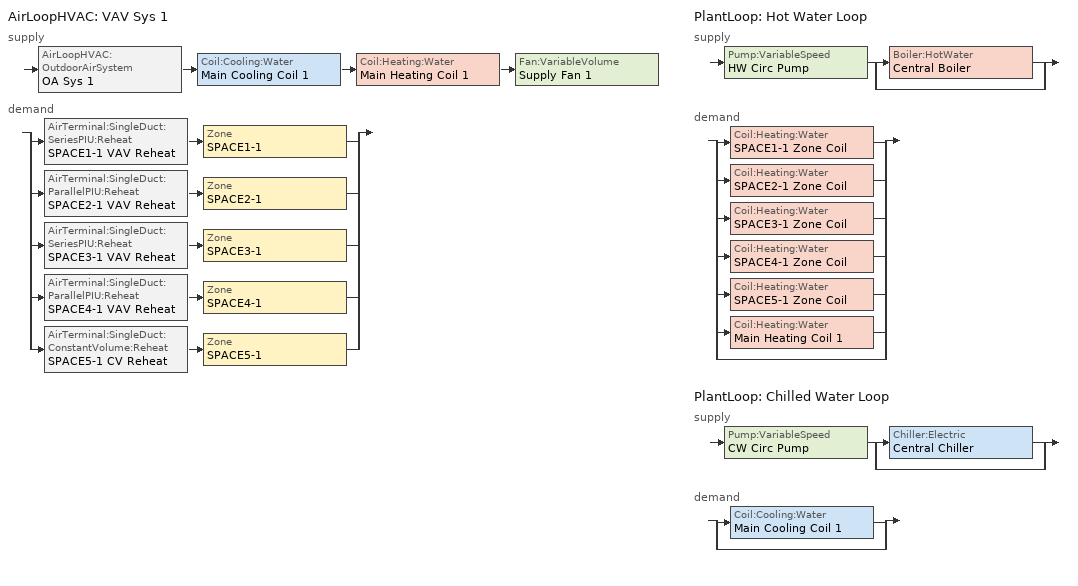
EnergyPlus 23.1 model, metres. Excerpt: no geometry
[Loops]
AirLoopHVAC 'VAV Sys 1'
 supply: AirLoopHVAC:OutdoorAirSystem 'OA Sys 1' > Coil:Cooling:Water 'Main Cooling Coil 1' > Coil:Heating:Water 'Main Heating Coil 1' > Fan:VariableVolume 'Supply Fan 1'
 demand: split
  | AirTerminal:SingleDuct:SeriesPIU:Reheat 'SPACE1-1 VAV Reheat' > Zone 'SPACE1-1'
  | AirTerminal:SingleDuct:ParallelPIU:Reheat 'SPACE2-1 VAV Reheat' > Zone 'SPACE2-1'
  | AirTerminal:SingleDuct:SeriesPIU:Reheat 'SPACE3-1 VAV Reheat' > Zone 'SPACE3-1'
  | AirTerminal:SingleDuct:ParallelPIU:Reheat 'SPACE4-1 VAV Reheat' > Zone 'SPACE4-1'
  | AirTerminal:SingleDuct:ConstantVolume:Reheat 'SPACE5-1 CV Reheat' > Zone 'SPACE5-1'
PlantLoop 'Hot Water Loop'
 supply: Pump:VariableSpeed 'HW Circ Pump' > split
  | Boiler:HotWater 'Central Boiler'
  | bypass
 demand: split
  | Coil:Heating:Water 'SPACE1-1 Zone Coil'
  | Coil:Heating:Water 'SPACE2-1 Zone Coil'
  | Coil:Heating:Water 'SPACE3-1 Zone Coil'
  | Coil:Heating:Water 'SPACE4-1 Zone Coil'
  | Coil:Heating:Water 'SPACE5-1 Zone Coil'
  | Coil:Heating:Water 'Main Heating Coil 1'
  | bypass
PlantLoop 'Chilled Water Loop'
 supply: Pump:VariableSpeed 'CW Circ Pump' > split
  | Chiller:Electric 'Central Chiller'
  | bypass
 demand: split
  | Coil:Cooling:Water 'Main Cooling Coil 1'
  | bypass
[Sizing:Zone] Zone Cooling Design Supply Air Temperature Input Method=SupplyAirTemperature; Zone Cooling Design Supply Air Temperature {C}=14; Zone Heating Design Supply Air Temperature Input Method=SupplyAirTemperature; Zone Heating Design Supply Air Temperature {C}=50; Zone Cooling Design Supply Air Humidity Ratio {kgWater/kgDryAir}=0.009; Zone Heating Design Supply Air Humidity Ratio {kgWater/kgDryAir}=0.004; Zone Heating Sizing Factor=0; Zone Cooling Sizing Factor=0; Cooling Design Air Flow Method=DesignDay; Cooling Design Air Flow Rate {m3/s}=0; Heating Design Air Flow Method=DesignDay; Heating Design Air Flow Rate {m3/s}=0; Account for Dedicated Outdoor Air System=No; Dedicated Outdoor Air System Control Strategy=NeutralSupplyAir; Dedicated Outdoor Air Low Setpoint Temperature for Design {C}=autosize; Dedicated Outdoor Air High Setpoint Temperature for Design {C}=autosize
Name | Design Specification Outdoor Air Object
SPACE1-1 | SZ DSOA SPACE1-1
SPACE2-1 | SZ DSOA SPACE2-1
SPACE3-1 | SZ DSOA SPACE3-1
SPACE4-1 | SZ DSOA SPACE4-1
SPACE5-1 | SZ DSOA SPACE5-1
[DesignSpecification:OutdoorAir] Outdoor Air Method=flow/person; Outdoor Air Flow per Person {m3/s-person}=0.00944; Outdoor Air Flow per Zone Floor Area {m3/s-m2}=0; Outdoor Air Flow per Zone {m3/s}=0
SZ DSOA SPACE1-1; SZ DSOA SPACE2-1; SZ DSOA SPACE3-1; SZ DSOA SPACE4-1; SZ DSOA SPACE5-1
[Sizing:System]
VAV Sys 1: Type of Load to Size On=sensible; Design Outdoor Air Flow Rate {m3/s}=autosize; Central Heating Maximum System Air Flow Ratio=0.3; Preheat Design Temperature {C}=7; Preheat Design Humidity Ratio {kgWater/kgDryAir}=0.008; Precool Design Temperature {C}=11; Precool Design Humidity Ratio {kgWater/kgDryAir}=0.008; Central Cooling Design Supply Air Temperature {C}=12.8; Central Heating Design Supply Air Temperature {C}=16.7; Type of Zone Sum to Use=noncoincident; 100% Outdoor Air in Cooling=no; 100% Outdoor Air in Heating=no; Central Cooling Design Supply Air Humidity Ratio {kgWater/kgDryAir}=0.008; Central Heating Design Supply Air Humidity Ratio {kgWater/kgDryAir}=0.008; Cooling Supply Air Flow Rate Method=DesignDay; Cooling Supply Air Flow Rate {m3/s}=0; Heating Supply Air Flow Rate Method=DesignDay; Heating Supply Air Flow Rate {m3/s}=0; Zone Maximum Outdoor Air Fraction=1; Cooling Design Capacity Method=CoolingDesignCapacity; Cooling Design Capacity {W}=autosize; Heating Design Capacity Method=HeatingDesignCapacity; Heating Design Capacity {W}=autosize; Central Cooling Capacity Control Method=VAV
[Sizing:Plant]
Name | Loop Type | Design Loop Exit Temperature {C} | Loop Design Temperature Difference {deltaC}
Hot Water Loop | heating | 82 | 11
Chilled Water Loop | cooling | 7.22 | 6.67
[ZoneControl:Thermostat] Control Type Schedule=Zone Control Type Sched; Control 1=CoolingSetPoint; Control 2=HeatingSetpoint; Control 3=DualSetPoint
Name | Zone or ZoneList
SPACE1-1 Control | SPACE1-1
SPACE2-1 Control | SPACE2-1
SPACE3-1 Control | SPACE3-1
SPACE4-1 Control | SPACE4-1
SPACE5-1 Control | SPACE5-1
[ThermostatSetpoint:SingleHeating]
HeatingSetpoint: Setpoint Temperature Schedule=Htg-SetP-Sch
[ThermostatSetpoint:SingleCooling]
CoolingSetpoint: Setpoint Temperature Schedule=Clg-SetP-Sch
[ThermostatSetpoint:DualSetpoint]
DualSetPoint: Heating Setpoint Temperature Schedule=Htg-SetP-Sch; Cooling Setpoint Temperature Schedule=Clg-SetP-Sch
[Zone equipment]
SPACE1-1: SPACE1-1 VAV Reheat
SPACE2-1: SPACE2-1 VAV Reheat
SPACE3-1: SPACE3-1 VAV Reheat
SPACE4-1: SPACE4-1 VAV Reheat
SPACE5-1: SPACE5-1 CV Reheat
[AirTerminal:SingleDuct:SeriesPIU:Reheat] Availability Schedule=ReheatCoilAvailSched; Maximum Air Flow Rate {m3/s}=autosize; Maximum Primary Air Flow Rate {m3/s}=autosize; Minimum Primary Air Flow Fraction=autosize; Maximum Hot Water or Steam Flow Rate {m3/s}=autosize; Minimum Hot Water or Steam Flow Rate {m3/s}=0; Convergence Tolerance=0.0001
Name | Fan | Reheat Coil
SPACE1-1 VAV Reheat | SPACE1-1 PIU Fan | SPACE1-1 Zone Coil
SPACE3-1 VAV Reheat | SPACE3-1 PIU Fan | SPACE3-1 Zone Coil
[Fan:ConstantVolume] Availability Schedule=ReheatCoilAvailSched; Fan Total Efficiency=0.5; Pressure Rise {Pa}=50; Maximum Flow Rate {m3/s}=autosize; Motor Efficiency=0.9; Motor In Airstream Fraction=1
SPACE1-1 PIU Fan; SPACE2-1 PIU Fan; SPACE3-1 PIU Fan; SPACE4-1 PIU Fan
[Coil:Heating:Water] Availability Schedule=ReheatCoilAvailSched; U-Factor Times Area Value {W/K}=autosize; Maximum Water Flow Rate {m3/s}=autosize; Performance Input Method=UFactorTimesAreaAndDesignWaterFlowRate; Rated Capacity {W}=autosize; Rated Inlet Water Temperature {C}=82.2; Rated Inlet Air Temperature {C}=16.6; Rated Outlet Water Temperature {C}=71.1; Rated Outlet Air Temperature {C}=32.2
SPACE1-1 Zone Coil; SPACE2-1 Zone Coil; SPACE3-1 Zone Coil; SPACE4-1 Zone Coil; SPACE5-1 Zone Coil; Main Heating Coil 1
[AirTerminal:SingleDuct:ParallelPIU:Reheat] Availability Schedule=ReheatCoilAvailSched; Maximum Primary Air Flow Rate {m3/s}=autosize; Maximum Secondary Air Flow Rate {m3/s}=autosize; Minimum Primary Air Flow Fraction=autosize; Fan On Flow Fraction=autosize; Maximum Hot Water or Steam Flow Rate {m3/s}=autosize; Minimum Hot Water or Steam Flow Rate {m3/s}=0; Convergence Tolerance=0.0001
Name | Fan | Reheat Coil
SPACE2-1 VAV Reheat | SPACE2-1 PIU Fan | SPACE2-1 Zone Coil
SPACE4-1 VAV Reheat | SPACE4-1 PIU Fan | SPACE4-1 Zone Coil
[AirTerminal:SingleDuct:ConstantVolume:Reheat]
SPACE5-1 CV Reheat: Availability Schedule=ReheatCoilAvailSched; Maximum Air Flow Rate {m3/s}=autosize; Reheat Coil=SPACE5-1 Zone Coil; Maximum Hot Water or Steam Flow Rate {m3/s}=autosize; Minimum Hot Water or Steam Flow Rate {m3/s}=0; Convergence Tolerance=0.0001; Maximum Reheat Air Temperature {C}=35
[AirLoopHVAC:ReturnPlenum]
Return-Plenum-1: Zone=PLENUM-1
[AirLoopHVAC]
VAV Sys 1: Design Supply Air Flow Rate {m3/s}=autosize
[Coil:Cooling:Water]
Main Cooling Coil 1: Availability Schedule=CoolingCoilAvailSched; Design Water Flow Rate {m3/s}=autosize; Design Air Flow Rate {m3/s}=autosize; Design Inlet Water Temperature {C}=autosize; Design Inlet Air Temperature {C}=autosize; Design Outlet Air Temperature {C}=autosize; Design Inlet Air Humidity Ratio {kgWater/kgDryAir}=autosize; Design Outlet Air Humidity Ratio {kgWater/kgDryAir}=autosize; Type of Analysis=SimpleAnalysis; Heat Exchanger Configuration=CrossFlow
[Fan:VariableVolume] Availability Schedule=FanAvailSched; Fan Total Efficiency=0.7; Maximum Flow Rate {m3/s}=autosize; Fan Power Minimum Flow Rate Input Method=Fraction; Fan Power Minimum Flow Fraction=0.25; Motor Efficiency=0.9; Motor In Airstream Fraction=1; Fan Power Coefficient 1=0.350712; Fan Power Coefficient 2=0.308505; Fan Power Coefficient 3=-0.541374; Fan Power Coefficient 4=0.871988; Fan Power Coefficient 5=0
Name | Pressure Rise {Pa}
Supply Fan 1 | 600
Relief Fan 1 | 125
[Controller:WaterCoil] Control Variable=Temperature; Actuator Variable=FLOW; Controller Convergence Tolerance {deltaC}=0.002; Maximum Actuated Flow {m3/s}=autosize; Minimum Actuated Flow {m3/s}=0
Name | Action
Central Cooling Coil Contoller 1 | Reverse
Central Heating Coil Contoller 1 | Normal
[Controller:OutdoorAir]
OA Controller 1: Minimum Outdoor Air Flow Rate {m3/s}=autosize; Maximum Outdoor Air Flow Rate {m3/s}=autosize; Economizer Control Type=FixedDryBulb; Economizer Control Action Type=ModulateFlow; Economizer Maximum Limit Dry-Bulb Temperature {C}=19; Economizer Minimum Limit Dry-Bulb Temperature {C}=4; Lockout Type=NoLockout; Minimum Limit Type=FixedMinimum; Minimum Outdoor Air Schedule=Min OA Sched
[SetpointManager:Scheduled] Control Variable=Temperature
Name | Schedule | Setpoint Node or NodeList
Supply Air Temp Manager 1 | Seasonal Reset Supply Air Temp Sch | VAV Sys 1 Outlet Node
Hot Water Loop Setpoint Manager | HW Loop Temp Schedule | HW Supply Outlet Node
Central Boiler Setpoint Manager | HW Loop Temp Schedule | Central Boiler Outlet Node
Chilled Water Loop Setpoint Manager | CW Loop Temp Schedule | CW Supply Outlet Node
Central Chiller Setpoint Manager | CW Loop Temp Schedule | Central Chiller Outlet Node
[SetpointManager:MixedAir]
Mixed Air Temp Manager 1: Control Variable=Temperature; Setpoint Node or NodeList=Main Branch SetPoint Node List
[PlantLoop] Fluid Type=Water; Maximum Loop Flow Rate {m3/s}=autosize; Minimum Loop Flow Rate {m3/s}=0; Plant Loop Volume {m3}=autocalculate; Load Distribution Scheme=SequentialLoad
Name | Plant Equipment Operation Scheme | Maximum Loop Temperature {C} | Minimum Loop Temperature {C}
Hot Water Loop | Hot Loop Operation | 100 | 10
Chilled Water Loop | CW Loop Operation | 98 | 1
[PlantEquipmentOperationSchemes] Control Scheme 1 Schedule=PlantOnSched
Name | Control Scheme 1
Hot Loop Operation | Central Boiler Only
CW Loop Operation | Central Chiller Only
[PlantEquipmentOperation:HeatingLoad]
Central Boiler Only: Load Range 1 Lower Limit {W}=0; Load Range 1 Upper Limit {W}=1000000; Range 1 Equipment List=heating plant
[PlantEquipmentList]
heating plant: Central Boiler
Cooling Plant: Central Chiller
[Boiler:HotWater]
Central Boiler: Fuel Type=NaturalGas; Nominal Capacity {W}=autosize; Nominal Thermal Efficiency=0.8; Efficiency Curve Temperature Evaluation Variable=LeavingBoiler; Normalized Boiler Efficiency Curve=BoilerEfficiency; Design Water Flow Rate {m3/s}=autosize; Minimum Part Load Ratio=0; Maximum Part Load Ratio=1.2; Optimum Part Load Ratio=1; Water Outlet Upper Temperature Limit {C}=100; Boiler Flow Mode=LeavingSetpointModulated
[Pump:VariableSpeed] Design Maximum Flow Rate {m3/s}=autosize; Design Pump Head {Pa}=179352; Design Power Consumption {W}=autosize; Motor Efficiency=0.9; Fraction of Motor Inefficiencies to Fluid Stream=0; Coefficient 1 of the Part Load Performance Curve=0; Coefficient 2 of the Part Load Performance Curve=1; Coefficient 3 of the Part Load Performance Curve=0; Coefficient 4 of the Part Load Performance Curve=0; Design Minimum Flow Rate {m3/s}=0; Pump Control Type=INTERMITTENT
Name | Pump Flow Rate Schedule
HW Circ Pump
CW Circ Pump | CoolingPumpAvailSched
[PlantEquipmentOperation:CoolingLoad]
Central Chiller Only: Load Range 1 Lower Limit {W}=0; Load Range 1 Upper Limit {W}=900000; Range 1 Equipment List=Cooling Plant
[Chiller:Electric]
Central Chiller: Condenser Type=AirCooled; Nominal Capacity {W}=autosize; Nominal COP {W/W}=3.2; Minimum Part Load Ratio=0; Maximum Part Load Ratio=1; Optimum Part Load Ratio=0.65; Design Condenser Inlet Temperature {C}=35; Temperature Rise Coefficient=2.778; Design Chilled Water Outlet Temperature {C}=6.67; Design Chilled Water Flow Rate {m3/s}=autosize; Design Condenser Fluid Flow Rate {m3/s}=autosize; Coefficient 1 of Capacity Ratio Curve=0.9949; Coefficient 2 of Capacity Ratio Curve=-0.045954; Coefficient 3 of Capacity Ratio Curve=-0.0013543; Coefficient 1 of Power Ratio Curve=2.333; Coefficient 2 of Power Ratio Curve=-1.975; Coefficient 3 of Power Ratio Curve=0.6121; Coefficient 1 of Full Load Ratio Curve=0.03303; Coefficient 2 of Full Load Ratio Curve=0.6852; Coefficient 3 of Full Load Ratio Curve=0.2818; Chilled Water Outlet Temperature Lower Limit {C}=5; Chiller Flow Mode=LeavingSetpointModulated
[Schedule:Compact]
Htg-SetP-Sch: Through: 12/31, For: SummerDesignDay, Until: 24:00, 12.8, For: WinterDesignDay, Until: 24:00, 21.1, For: WeekDays, Until: 7:00, 12.8, Until: 18:00, 21.1, Until: 24:00, 12.8, For: WeekEnds Holiday, Until: 7:00, 12.8, Until: 13:00, 21.1, Until: 24:00, 12.8, For: AllOtherDays, Until: 7:00, 12.8, Until: 18:00, 21.1, Until: 24:00, 12.8
Clg-SetP-Sch: Through: 12/31, For: SummerDesignDay, Until: 24:00, 23.9, For: WinterDesignDay, Until: 24:00, 40, For: WeekDays, Until: 7:00, 40, Until: 18:00, 23.9, Until: 24:00, 40, For: WeekEnds Holiday, Until: 7:00, 40, Until: 13:00, 23.9, Until: 24:00, 32.2, For: AllOtherDays, Until: 7:00, 40, Until: 18:00, 23.9, Until: 24:00, 40
Zone Control Type Sched: Through: 12/31, For: SummerDesignDay, Until: 24:00, 2, For: WinterDesignDay, Until: 24:00, 1, For: AllOtherDays, Until: 24:00, 4
Min OA Sched: Through: 12/31, For: Weekdays, Until: 6:00, 0.02, Until: 18:00, 1, Until: 24:00, 0.02, For: AllOtherDays, Until: 24:00, 0.02
FanAvailSched; ReheatCoilAvailSched: Through: 3/31, For: AllDays, Until: 24:00, 1, Through: 9/30, For: WeekDays, Until: 7:00, 0, Until: 17:00, 1, Until: 24:00, 0, For: SummerDesignDay WinterDesignDay, Until: 24:00, 1, For: AllOtherDays, Until: 24:00, 0, Through: 12/31, For: AllDays, Until: 24:00, 1
CoolingCoilAvailSched: Through: 3/31, For: AllDays, Until: 24:00, 0, Through: 9/30, For: WeekDays, Until: 7:00, 0, Until: 17:00, 1, Until: 24:00, 0, For: SummerDesignDay WinterDesignDay, Until: 24:00, 1, For: AllOtherDays, Until: 24:00, 0, Through: 12/31, For: AllDays, Until: 24:00, 0
CoolingPumpAvailSched: Through: 3/31, For: AllDays, Until: 24:00, 0, Through: 9/30, For: AllDays, Until: 24:00, 1, Through: 12/31, For: AllDays, Until: 24:00, 0
CW Loop Temp Schedule: Through: 12/31, For: AllDays, Until: 24:00, 7.22
HW Loop Temp Schedule: Through: 12/31, For: AllDays, Until: 24:00, 82
PlantOnSched: Through: 12/31, For: AllDays, Until: 24:00, 1
Seasonal Reset Supply Air Temp Sch: Through: 3/31, For: AllDays, Until: 24:00, 16, Through: 9/30, For: AllDays, Until: 24:00, 13, Through: 12/31, For: AllDays, Until: 24:00, 16
[Curve:Quadratic]
BoilerEfficiency: Coefficient1 Constant=1; Coefficient2 x=0; Coefficient3 x**2=0; Minimum Value of x=0; Maximum Value of x=1
